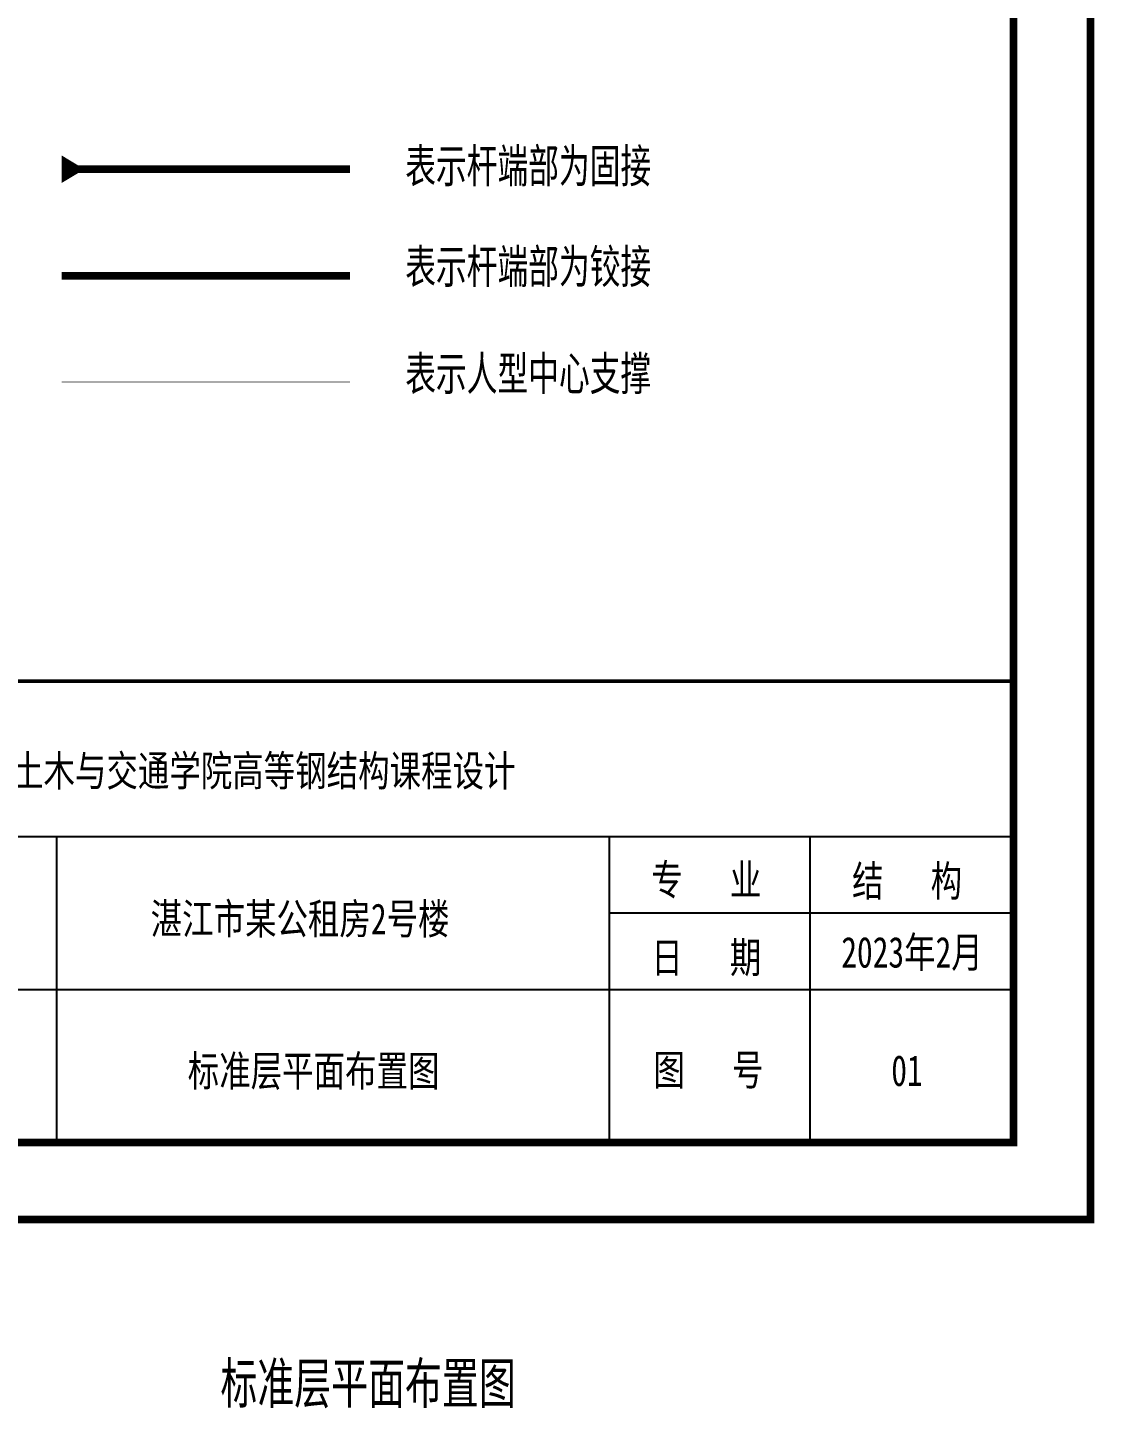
# Model space of a CAD drawing. Extents: x 31132 to 885236, y 345273 to 1212165.
# Drawn here: x 209095 to 217766, y 393972 to 405192 of the extents above; entities that cross this region are included whole.
import ezdxf

# ---------------------------------------------------------------- set-up
doc = ezdxf.new("R2010")
doc.units = 0
doc.header["$LTSCALE"] = 1000
doc.linetypes.add('2', pattern=[30, 9, -6, 9, -6])
for name, color, linetype in [('PUB_TITLE', 4, 'CONTINUOUS'), ('TEXT', 7, 'CONTINUOUS'), ('TK', 4, 'CONTINUOUS'), ('实线', 7, 'CONTINUOUS'), ('支撑构件', 6, '2')]:
    doc.layers.add(name, color=color, linetype=linetype)
doc.styles.add('TSSD_Rein', font='tssdeng.shx', dxfattribs={"width": 0.7, "bigfont": 'hztxt.shx'})
doc.styles.add('图框_仿宋', font='simfang.ttf', dxfattribs={"width": 0.75, "height": 250})

msp = doc.modelspace()

# ---------------------------------------------------------------- linework, layer by layer
at = {"layer": 'PUB_TITLE', "color": 4}
for p, q in [((203046.89, 398619.3), (217109.39, 398619.3)), ((209329.82, 398619.3), (209329.82, 396131.83)), ((213821.71, 398619.3), (213821.71, 396131.83)), ((215452.93, 398619.3), (215452.93, 396131.83)), ((217109.39, 397997.43), (213821.71, 397997.43)), ((203046.89, 397375.56), (217109.39, 397375.56))]:
    msp.add_line(p, q, dxfattribs=at)
at = {"layer": 'PUB_TITLE', "color": 4, "const_width": 31.25}
msp.add_lwpolyline([(217109.39, 399881.83), (203046.89, 399881.83)], dxfattribs=at)
at = {"layer": 'TK', "const_width": 62.5}
for points in [[(180609.39, 448006.83), (217734.39, 448006.83), (217734.39, 395506.83), (180609.39, 395506.83)], [(181234.39, 444881.83), (217109.39, 444881.83), (217109.39, 396131.83), (181234.39, 396131.83)]]:
    msp.add_lwpolyline(points, close=True, dxfattribs=at)
at = {"layer": '实线', "color": 4, "linetype": 'Continuous', "lineweight": -3}
msp.add_lwpolyline([(209370.62, 404041.49, 225, 0, 0), (209558.12, 404041.49, 125, 125, 0)], format="xyseb", dxfattribs=at)
at = {"layer": '实线', "color": 4, "linetype": 'Continuous', "lineweight": -3, "const_width": 62.5}
msp.add_lwpolyline([(209370.62, 404041.49), (211714.37, 404041.49)], dxfattribs=at)
at = {"layer": '实线', "color": 3, "linetype": 'Continuous', "lineweight": -3, "const_width": 62.5}
msp.add_lwpolyline([(209370.62, 403174.38), (211714.37, 403174.38)], dxfattribs=at)
at = {"layer": '支撑构件', "ltscale": 0.01, "const_width": 5.62}
msp.add_lwpolyline([(211714.37, 402312.02), (209370.62, 402312.02)], dxfattribs=at)

# ---------------------------------------------------------------- texts
at = {"layer": 'TEXT', "lineweight": 20}
for s, height, style, width, p in [('表示杆端部为固接', 312.5, 'TSSD_Rein', 0.8, (212163.75, 403902.15)), ('表示杆端部为铰接', 312.5, 'TSSD_Rein', 0.8, (212163.75, 403084.18)), ('表示人型中心支撑', 312.5, 'TSSD_Rein', 0.8, (212163.75, 402214.16)), ('专   业', 250, '图框_仿宋', 0.75, (214164.22, 398143.05)), ('结   构', 250, '图框_仿宋', 0.75, (215796.41, 398132.9)), ('湛江市某公租房2号楼', 250, '图框_仿宋', 0.75, (210094.98, 397825.43)), ('日   期', 250, '图框_仿宋', 0.75, (214164.22, 397510.91)), ('2023年2月', 250, '图框_仿宋', 0.75, (215708.69, 397553.93)), ('标准层平面布置图', 250, '图框_仿宋', 0.75, (210396.43, 396589.77)), ('图   号', 250, '图框_仿宋', 0.75, (214181.85, 396597.86)), ('01', 250, '图框_仿宋', 0.75, (216114.82, 396592.28)), ('标准层平面布置图', 375, 'TSSD_Rein', 0.8, (210662.28, 393976.28))]:
    msp.add_text(s, height=height, dxfattribs=dict(at, style=style, width=width)).set_placement(p)
at = {"layer": 'TEXT', "style": '图框_仿宋', "width": 0.75}
msp.add_text('华南理工大学土木与交通学院高等钢结构课程设计', height=250, dxfattribs=at).set_placement((207433.67, 399028.32))

doc.saveas('drawing.dxf')
